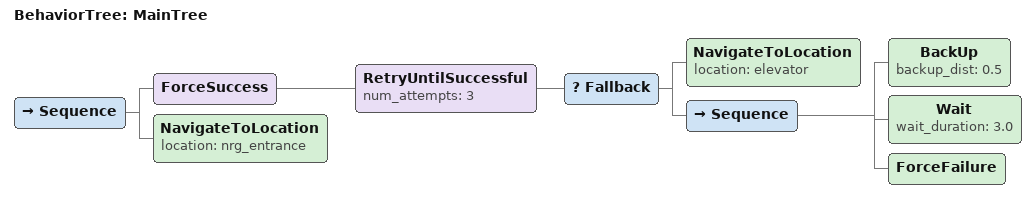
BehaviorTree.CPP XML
<root BTCPP_format="4">
  <BehaviorTree ID="MainTree">
    <Sequence>
      <ForceSuccess>
        <RetryUntilSuccessful num_attempts="3">
          <Fallback>
            <NavigateToLocation location="elevator"/>
            <Sequence>
              <BackUp backup_dist="0.5"/>
              <Wait wait_duration="3.0"/>
              <ForceFailure/>
            </Sequence>
          </Fallback>
        </RetryUntilSuccessful>
      </ForceSuccess>
      <NavigateToLocation location="nrg_entrance"/>
    </Sequence>
  </BehaviorTree>
</root>
